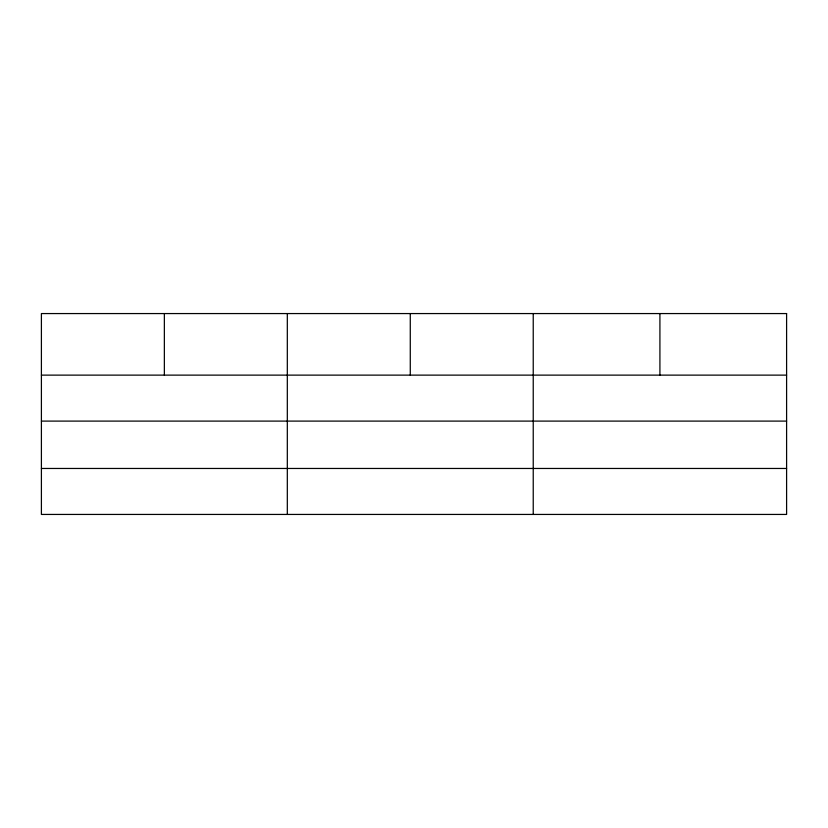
<?xml version="1.0" encoding="UTF-8"?>
<svg xmlns="http://www.w3.org/2000/svg" width="828" height="828" viewBox="0 0 828 828"><rect width="100%" height="100%" fill="white"/><g stroke="black" fill="none" stroke-linecap="round" stroke-linejoin="round"><path stroke-width="1.24" d="M41.4 375.125L786.6 375.125M41.4 421.1L786.6 421.1M41.4 468.462L786.6 468.462M659.916 313.564L659.916 375.125M533.232 313.564L533.232 514.436M410.274 313.564L410.274 375.125M287.316 313.564L287.316 514.436M164.358 313.564L164.358 375.125M786.6 313.564L41.4 313.564L41.4 514.436L786.6 514.436L786.6 313.564"/></g></svg>
